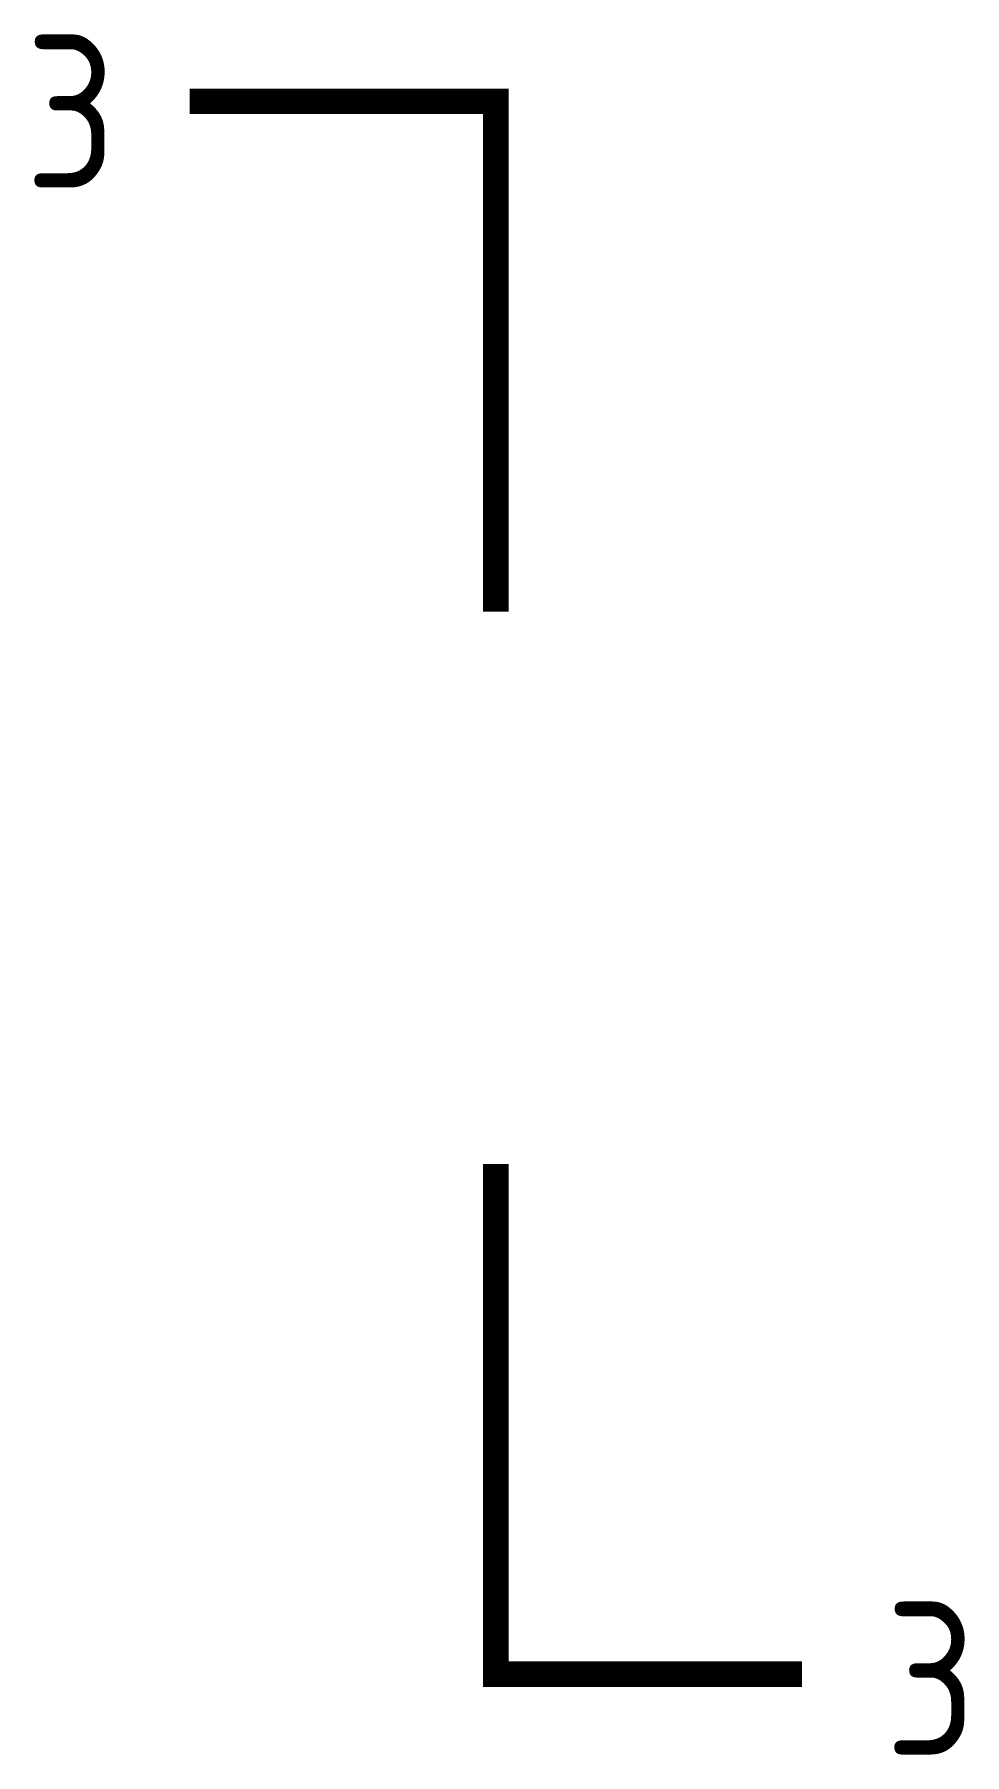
# Model space of a CAD drawing. Extents: x -898 to 925, y -1720 to 1651.
import ezdxf

# ---------------------------------------------------------------- set-up
doc = ezdxf.new("R2010")
doc.units = 0
doc.header["$LTSCALE"] = 1000
doc.header["$MEASUREMENT"] = 0
doc.styles.add('国标', font='gbenor.shx', dxfattribs={"bigfont": 'gbcbig.shx'})

msp = doc.modelspace()

# ---------------------------------------------------------------- linework, layer by layer
at = {"color": 4, "const_width": 50}
for points in [[(-593.7, 1520), (6.3, 1520), (6.3, 520)], [(6.3, -562.4), (6.3, -1562.4), (606.3, -1562.4)]]:
    msp.add_lwpolyline(points, dxfattribs=at)

# ---------------------------------------------------------------- texts
at = {"color": 7, "style": '国标'}
for p in [(-916.7, 1350.3), (769.3, -1720.8)]:
    msp.add_text('3', height=300, dxfattribs=at).set_placement(p)

doc.saveas('drawing.dxf')
